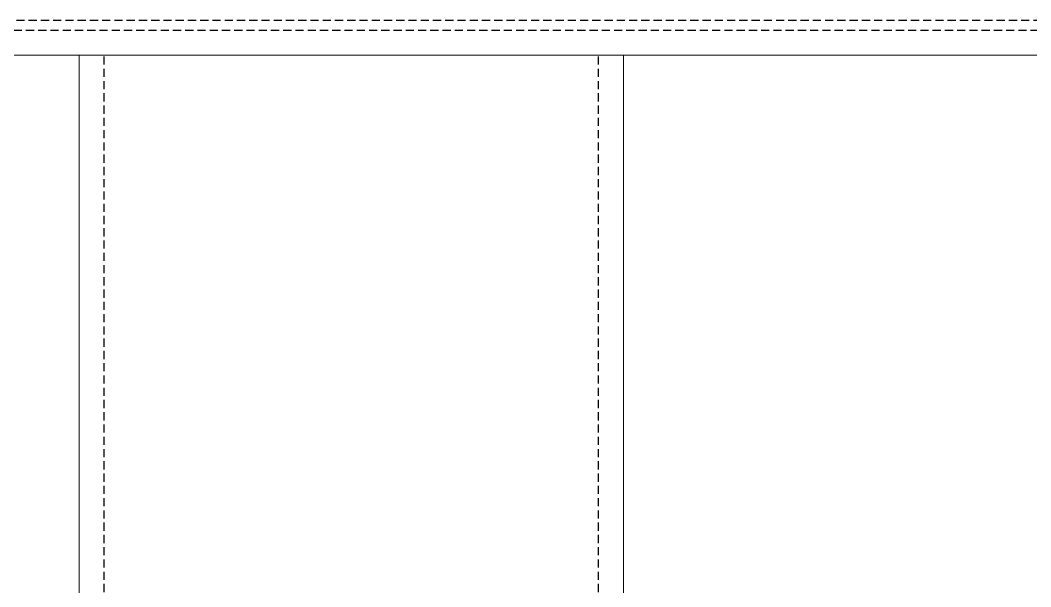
# Model space of a CAD drawing. Header units: millimetres. Extents: x -32759 to 129432, y 390 to 54305.
# Drawn here: x 20961.6 to 21054.4, y 24858.1 to 24910.1 of the extents above; entities that cross this region are included whole.
import ezdxf

# ---------------------------------------------------------------- set-up
doc = ezdxf.new("R2010")
doc.units = ezdxf.units.MM
doc.linetypes.add('HIDDEN', pattern=[0.375, 0.25, -0.125])
doc.layers.add('_BODY', color=7, linetype='Continuous', lineweight=13)
doc.layers.add('HL', color=2, linetype='HIDDEN')

# ---------------------------------------------------------------- blocks, each defined once
blk = doc.blocks.new('y8ll')
at = {"ltscale": 0.5}
blk.add_line((206532.542, 29889.072), (205707.542, 29889.072), dxfattribs=at)
at = {"layer": 'HL', "ltscale": 3}
blk.add_line((205707.542, 29885.872), (206532.542, 29885.872), dxfattribs=at)
blk = doc.blocks.new('78544')
at = {"color": 0, "rotation": 90}
blk.add_blockref('y8ll', (221328.382, -183563.49), dxfattribs=at)
blk = doc.blocks.new('T7ETT')
at = {"ltscale": 0.5}
blk.add_line((208158.869, 18593.094), (206535.869, 18593.094), dxfattribs=at)
at = {"layer": 'HL', "ltscale": 3}
blk.add_line((206535.869, 18589.894), (208158.869, 18589.894), dxfattribs=at)
blk = doc.blocks.new('567W55')
at = {"ltscale": 0.5}
blk.add_line((193528.821, 20177.462), (193528.821, 19729.462), dxfattribs=at)
blk = doc.blocks.new('574534')
at = {"rotation": 90}
blk.add_blockref('T7ETT', (212121.919, -187231.407), dxfattribs=at)
blk.add_blockref('567W55', (0, 0))
at = {"color": 0, "rotation": 90}
blk.add_blockref('y8ll', (223417.893, -186403.08), dxfattribs=at)
blk = doc.blocks.new('56U43W43')
at = {"ltscale": 0.5}
blk.add_line((206942.869, 18218.89), (206542.869, 18218.89), dxfattribs=at)
at = {"layer": 'HL', "ltscale": 3}
blk.add_line((206542.869, 18216.59), (206942.869, 18216.59), dxfattribs=at)
blk = doc.blocks.new('473232')
at = {"ltscale": 0.5}
for p, q in [((206922.869, 18218.89), (206542.869, 18218.89)), ((206922.869, 18218.89), (206922.869, 18168.89)), ((206542.869, 18168.89), (206922.869, 18168.89))]:
    blk.add_line(p, q, dxfattribs=at)
at = {"layer": 'HL', "ltscale": 3}
for p, q in [((206542.869, 18216.59), (206922.869, 18216.59)), ((206542.869, 18171.19), (206922.869, 18171.19))]:
    blk.add_line(p, q, dxfattribs=at)
blk = doc.blocks.new('56E4T3')
at = {"rotation": 90}
blk.add_blockref('56U43W43', (217218.617, -187134.181), dxfattribs=at)
blk.add_blockref('473232', (-7923.142, 1389.797))
blk = doc.blocks.new('y8e5ey')
at = {"rotation": 90}
for name, p in [('78544', (120364.948, -179805.35)), ('574534', (117525.357, -181894.861)), ('56E4T3', (117204.583, -187365.762))]:
    blk.add_blockref(name, p, dxfattribs=at)
blk = doc.blocks.new('1')
at = {"color": 6, "xscale": -1}
blk.add_blockref('y8e5ey', (100575.763, -6800.077), dxfattribs=at)
blk = doc.blocks.new('sdfgsdfgcxvxbxcv')
blk.add_blockref('1', (266381.038, 132792.991))

msp = doc.modelspace()

# ---------------------------------------------------------------- block references
at = {"layer": '_BODY'}
msp.add_blockref('sdfgsdfgcxvxbxcv', (-248343.912, -112719.974), dxfattribs=at)

doc.saveas('drawing.dxf')
